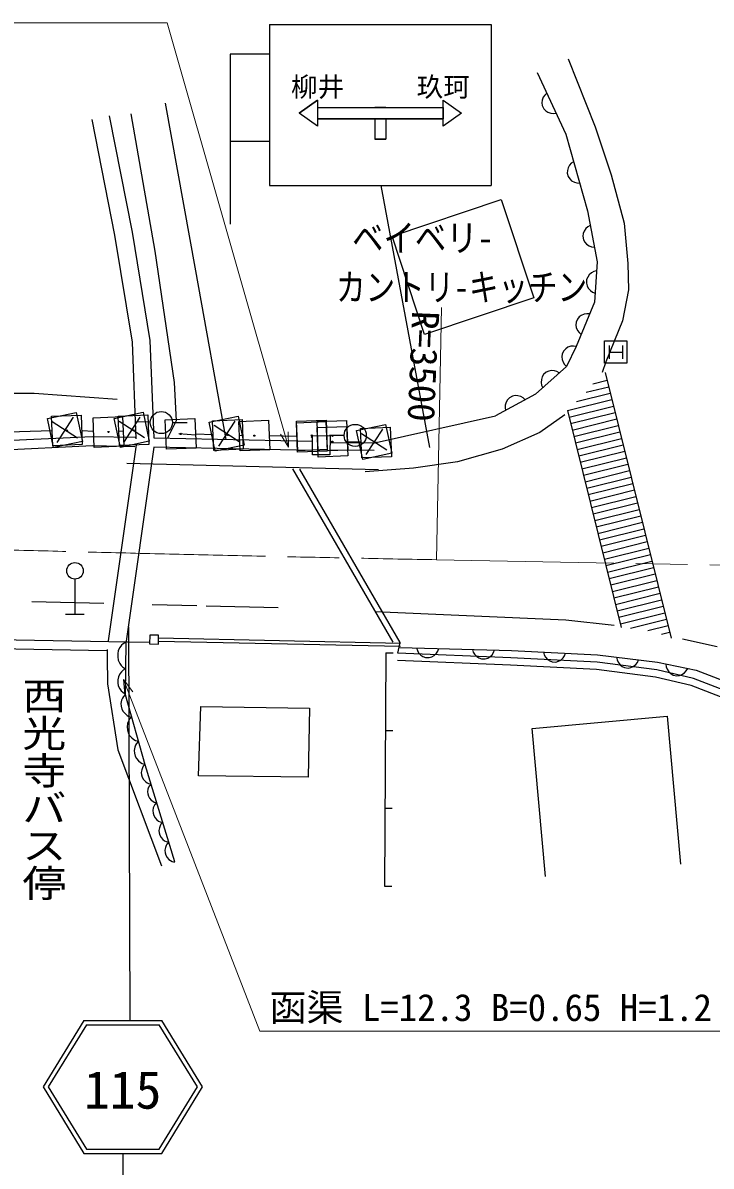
# Model space of a CAD drawing. Units: millimetres, scale not verified. Extents: x 40000 to 680000, y 20000 to 380000.
# Drawn here: x 85266 to 131856, y 242370 to 319691 of the extents above; entities that cross this region are included whole.
import ezdxf
from ezdxf.enums import TextEntityAlignment as Align

# ---------------------------------------------------------------- set-up
doc = ezdxf.new("R2010")
doc.units = ezdxf.units.MM
doc.header["$LTSCALE"] = 1000
doc.linetypes.add('CHAIN', pattern=[18.5, 12, -1.5, 3.5, -1.5])
for name, color, linetype, lineweight in [('M-BGD', 7, 'Continuous', 25), ('M-BGD-EXST', 7, 'Continuous', 25), ('M-BMK', 2, 'CHAIN', 13), ('M-BMK-ROW', 30, 'Continuous', 25), ('M-STR-HTXT', 7, 'Continuous', 13), ('M-STR-STRC', 7, 'Continuous', 25)]:
    doc.layers.add(name, color=color, linetype=linetype, lineweight=lineweight)
doc.layers.add('M-BMK-HTXT', color=7, linetype='Continuous')
doc.styles.add('@ＭＳ ゴシック', font='')
doc.styles.add('ＭＳ ゴシック', font='')
doc.styles.get('@ＭＳ ゴシック').set_extended_font_data('@MS Gothic')
doc.styles.get('ＭＳ ゴシック').set_extended_font_data('MS Gothic')

msp = doc.modelspace()

# ---------------------------------------------------------------- linework, layer by layer
at = {"layer": 'M-BGD'}
for p, q in [((122167, 317267), (124013, 312653)), ((120075, 316345), (122017, 312167)), ((120592, 314806), (120494, 314661)), ((120730, 314936), (120592, 314806)), ((96966, 302916), (94923, 314255)), ((120421, 314462), (120403, 314288)), ((120403, 314288), (120424, 314099)), ((120494, 314661), (120421, 314462)), ((120424, 314099), (120526, 313882)), ((91503, 305323), (89951, 313165)), ((92684, 305536), (91128, 313398)), ((92582, 313531), (94190, 304257)), ((120526, 313882), (120656, 313744)), ((120656, 313744), (120801, 313646)), ((120801, 313646), (121000, 313573)), ((121000, 313573), (121174, 313555)), ((121174, 313555), (121362, 313576)), ((124013, 312653), (125089, 309424)), ((122017, 312167), (123488, 306989)), ((122271, 310065), (122168, 309880)), ((122391, 310193), (122271, 310065)), ((122548, 310300), (122391, 310193)), ((122122, 309711), (122114, 309522)), ((122114, 309522), (122179, 309291)), ((122168, 309880), (122122, 309711)), ((122179, 309291), (122286, 309134)), ((125089, 309424), (125961, 306143)), ((122286, 309134), (122414, 309014)), ((122414, 309014), (122599, 308911)), ((122599, 308911), (122768, 308865)), ((122768, 308865), (122958, 308857)), ((110254, 305267), (117652, 307747)), ((117652, 307747), (119854, 301095)), ((123488, 306989), (124135, 303518)), ((93885, 298210), (92684, 305536)), ((123196, 305444), (123170, 305256)), ((123257, 305608), (123196, 305444)), ((123377, 305783), (123257, 305608)), ((123508, 305899), (123377, 305783)), ((123674, 305991), (123508, 305899)), ((125961, 306143), (126217, 303426)), ((92689, 298089), (91503, 305323)), ((112455, 298615), (110254, 305267)), ((123170, 305256), (123214, 305020)), ((123214, 305020), (123306, 304854)), ((123306, 304854), (123422, 304723)), ((123422, 304723), (123597, 304603)), ((94190, 304257), (95507, 295359)), ((123597, 304603), (123761, 304542)), ((123761, 304542), (123949, 304516)), ((124135, 303518), (123959, 300811)), ((126217, 303426), (126268, 301631)), ((99018, 291513), (96966, 302916)), ((123498, 302501), (123426, 302325)), ((123597, 302645), (123498, 302501)), ((123757, 302785), (123597, 302645)), ((123912, 302865), (123757, 302785)), ((124096, 302913), (123912, 302865)), ((123426, 302325), (123411, 302086)), ((123411, 302086), (123459, 301902)), ((123459, 301902), (123539, 301747)), ((123539, 301747), (123679, 301587)), ((123679, 301587), (123823, 301488)), ((126268, 301631), (125858, 299529)), ((119854, 301095), (112455, 298615)), ((123959, 300811), (122723, 297810)), ((123823, 301488), (123998, 301416)), ((123437, 300017), (123264, 299991)), ((123627, 300004), (123437, 300017)), ((122713, 299440), (122700, 299250)), ((122700, 299250), (122726, 299077)), ((122804, 299662), (122713, 299440)), ((122928, 299805), (122804, 299662)), ((123069, 299910), (122928, 299805)), ((123264, 299991), (123069, 299910)), ((125858, 299529), (124730, 296761)), ((122726, 299077), (122807, 298882)), ((122807, 298882), (122912, 298741)), ((122912, 298741), (123055, 298617)), ((92946, 291558), (92689, 298089)), ((94145, 291606), (93885, 298210)), ((122161, 297747), (122015, 297650)), ((122723, 297810), (122076, 296457)), ((122361, 297817), (122161, 297747)), ((122535, 297834), (122361, 297817)), ((122723, 297810), (122535, 297834)), ((121779, 297297), (121756, 297109)), ((121756, 297109), (121772, 296935)), ((121772, 296935), (121843, 296735)), ((121883, 297514), (121779, 297297)), ((122015, 297650), (121883, 297514)), ((122076, 296457), (119958, 294574)), ((120862, 296141), (120688, 296066)), ((121034, 296173), (120862, 296141)), ((121246, 296161), (121034, 296173)), ((121413, 296108), (121246, 296161)), ((121843, 296735), (121940, 296589)), ((121940, 296589), (122076, 296457)), ((124730, 296761), (124474, 296043)), ((120362, 295575), (120349, 295364)), ((120414, 295742), (120362, 295575)), ((120509, 295907), (120414, 295742)), ((120688, 296066), (120509, 295907)), ((121577, 296014), (121413, 296108)), ((123851, 295283), (124813, 295522)), ((124681, 296052), (129151, 278066)), ((86023, 294633), (73666, 294559)), ((91640, 294222), (86023, 294633)), ((95507, 295359), (95639, 292767)), ((120349, 295364), (120382, 295192)), ((120382, 295192), (120456, 295017)), ((122742, 294080), (125030, 294648)), ((123387, 294704), (124922, 295085)), ((119958, 294574), (117251, 293103)), ((117920, 293842), (117912, 293667)), ((117980, 294045), (117920, 293842)), ((118069, 294196), (117980, 294045)), ((118198, 294335), (118069, 294196)), ((118409, 294449), (118198, 294335)), ((118596, 294483), (118409, 294449)), ((118771, 294475), (118596, 294483)), ((118974, 294415), (118771, 294475)), ((119125, 294326), (118974, 294415)), ((119263, 294197), (119125, 294326)), ((122130, 293464), (125139, 294212)), ((108988, 291261), (117251, 293103)), ((117912, 293667), (117945, 293480)), ((121962, 293173), (120270, 291994)), ((122130, 293464), (125774, 278803)), ((122130, 293464), (125774, 278803)), ((122239, 293027), (125247, 293775)), ((122239, 293027), (125247, 293775)), ((122347, 292591), (125356, 293338)), ((93888, 292677), (92888, 292700)), ((95639, 292767), (95054, 291607)), ((95388, 292660), (96388, 292660)), ((122456, 292154), (125464, 292902)), ((122564, 291717), (125573, 292465)), ((89964, 291696), (75972, 291029)), ((92865, 291639), (89964, 291696)), ((104862, 291382), (94145, 291606)), ((104863, 290484), (104878, 291784)), ((104878, 291784), (106059, 291771)), ((107012, 291788), (106012, 291788)), ((106059, 291771), (106045, 290471)), ((120270, 291994), (117707, 290866)), ((122673, 291280), (125681, 292028)), ((122781, 290844), (125790, 291591)), ((89972, 291076), (75957, 290408)), ((92853, 291019), (89972, 291076)), ((92945, 291156), (91038, 277887)), ((94132, 290986), (92226, 277716)), ((104849, 290762), (94132, 290986)), ((109057, 290761), (106047, 290792)), ((109062, 291261), (106053, 291292)), ((117707, 290866), (114683, 289994)), ((122890, 290407), (125898, 291155)), ((106045, 290471), (104863, 290484)), ((114683, 289994), (111709, 289584)), ((122999, 289970), (126007, 290718)), ((123107, 289534), (126116, 290281)), ((109334, 289473), (92299, 289885)), ((110340, 277799), (103541, 289529)), ((110809, 277787), (104012, 289514)), ((111709, 289584), (108428, 289328)), ((123216, 289097), (126224, 289845)), ((123324, 288660), (126333, 289408)), ((123433, 288223), (126441, 288971)), ((123541, 287787), (126550, 288534)), ((123650, 287350), (126658, 288098)), ((123758, 286913), (126767, 287661)), ((123867, 286477), (126875, 287224)), ((123975, 286040), (126984, 286788)), ((124084, 285603), (127092, 286351)), ((124192, 285166), (127201, 285914)), ((124301, 284730), (127309, 285477)), ((124409, 284293), (127418, 285041)), ((124518, 283856), (127526, 284604)), ((124627, 283420), (127635, 284167)), ((124735, 282983), (127744, 283731)), ((124844, 282546), (127852, 283294)), ((124952, 282109), (127961, 282857)), ((125061, 281673), (128069, 282420)), ((88794, 282070), (88794, 279690)), ((125169, 281236), (128178, 281984)), ((125278, 280799), (128286, 281547)), ((125386, 280363), (128395, 281110)), ((90744, 280417), (85874, 280535)), ((97052, 280268), (94017, 280340)), ((102543, 280129), (97679, 280251)), ((125495, 279926), (128503, 280673)), ((125603, 279489), (128612, 280237)), ((88164, 279690), (89424, 279690)), ((125712, 279052), (128720, 279800)), ((126408, 278762), (128829, 279363)), ((127579, 278589), (128937, 278927)), ((128503, 278355), (129046, 278490)), ((90953, 277211), (69980, 277602)), ((92347, 277808), (69999, 278193)), ((91949, 277598), (91839, 277455)), ((92058, 277704), (91949, 277598)), ((92239, 277810), (92058, 277704)), ((92239, 277810), (92197, 274277)), ((93836, 277776), (92347, 277808)), ((93855, 278291), (93839, 277695)), ((93839, 277695), (94439, 277679)), ((94455, 278275), (93855, 278291)), ((94439, 277679), (94455, 278275)), ((110829, 277503), (94443, 277862)), ((110834, 277723), (94448, 278082)), ((110658, 277062), (110809, 277787)), ((90984, 277311), (90970, 276811)), ((90970, 276811), (90992, 274983)), ((91690, 277025), (91687, 276809)), ((91729, 277240), (91690, 277025)), ((91839, 277455), (91729, 277240)), ((109834, 277096), (109746, 261314)), ((109834, 277096), (110334, 277094)), ((118304, 276743), (110658, 277062)), ((110775, 277452), (118341, 277251)), ((111917, 277422), (111972, 277240)), ((111972, 277240), (112058, 277088)), ((112058, 277088), (112204, 276934)), ((112204, 276934), (112351, 276840)), ((112351, 276840), (112530, 276775)), ((112770, 276769), (112951, 276824)), ((112951, 276824), (113104, 276910)), ((113104, 276910), (113258, 277056)), ((113258, 277056), (113351, 277204)), ((113351, 277204), (113416, 277382)), ((115699, 277321), (115755, 277140)), ((115755, 277140), (115841, 276988)), ((115841, 276988), (115987, 276834)), ((115987, 276834), (116134, 276740)), ((116734, 276724), (116886, 276810)), ((116886, 276810), (117040, 276956)), ((117040, 276956), (117134, 277103)), ((117134, 277103), (117199, 277282)), ((118341, 277251), (124171, 276950)), ((120507, 277139), (120557, 276956)), ((120557, 276956), (120639, 276802)), ((121838, 276740), (121935, 276885)), ((121935, 276885), (122005, 277062)), ((124171, 276950), (128225, 276447)), ((91687, 276809), (91721, 276592)), ((91721, 276592), (91826, 276375)), ((91826, 276375), (91932, 276230)), ((91932, 276230), (92039, 276120)), ((92039, 276120), (92218, 276010)), ((118283, 276243), (110637, 276562)), ((112530, 276775), (112770, 276769)), ((116134, 276740), (116313, 276675)), ((116313, 276675), (116552, 276669)), ((116552, 276669), (116734, 276724)), ((124100, 275961), (118283, 276243)), ((124145, 276460), (118304, 276743)), ((120639, 276802), (120782, 276644)), ((120782, 276644), (120927, 276547)), ((120927, 276547), (121103, 276477)), ((121103, 276477), (121343, 276465)), ((121343, 276465), (121526, 276516)), ((121526, 276516), (121680, 276598)), ((121680, 276598), (121838, 276740)), ((128180, 275929), (124145, 276460)), ((125454, 276791), (125491, 276605)), ((125491, 276605), (125562, 276445)), ((125562, 276445), (125692, 276277)), ((125692, 276277), (125830, 276170)), ((125830, 276170), (126001, 276088)), ((126001, 276088), (126240, 276058)), ((126240, 276058), (126426, 276096)), ((126426, 276096), (126586, 276167)), ((126586, 276167), (126753, 276297)), ((126753, 276297), (126861, 276435)), ((126861, 276435), (126942, 276606)), ((128225, 276447), (130839, 275911)), ((128797, 276330), (128820, 276141)), ((128820, 276141), (128878, 275976)), ((91699, 275269), (91696, 275065)), ((91735, 275472), (91699, 275269)), ((91840, 275675), (91735, 275472)), ((91943, 275810), (91840, 275675)), ((92047, 275910), (91943, 275810)), ((92218, 276010), (92047, 275910)), ((128091, 275436), (124100, 275961)), ((130510, 274879), (128091, 275436)), ((130658, 275358), (128180, 275929)), ((128878, 275976), (128995, 275799)), ((128995, 275799), (129124, 275681)), ((129124, 275681), (129288, 275586)), ((129288, 275586), (129523, 275538)), ((129523, 275538), (129711, 275560)), ((129711, 275560), (129876, 275618)), ((129876, 275618), (130053, 275735)), ((130053, 275735), (130172, 275864)), ((130172, 275864), (130267, 276028)), ((134269, 273942), (130658, 275358)), ((130839, 275911), (134424, 274537)), ((90992, 274983), (91698, 270536)), ((91696, 275065), (91728, 274860)), ((91728, 274860), (91827, 274655)), ((91827, 274655), (91928, 274518)), ((91928, 274518), (92028, 274414)), ((134043, 273493), (130510, 274879)), ((91944, 273873), (91904, 273663)), ((92002, 274023), (91944, 273873)), ((92069, 274141), (92002, 274023)), ((92028, 274414), (92197, 274310)), ((92197, 274277), (92069, 274141)), ((92197, 274277), (93527, 269539)), ((91904, 273663), (91925, 273469)), ((91925, 273469), (91977, 273284)), ((91977, 273284), (92060, 273108)), ((92060, 273108), (92204, 272949)), ((92204, 272949), (92331, 272852)), ((97157, 268775), (97316, 273463)), ((97316, 273463), (104665, 273332)), ((104665, 273332), (104588, 268671)), ((92361, 272308), (92318, 272084)), ((92331, 272852), (92449, 272785)), ((92422, 272466), (92361, 272308)), ((92493, 272592), (92422, 272466)), ((92449, 272785), (92629, 272736)), ((92629, 272736), (92493, 272592)), ((119746, 271979), (128871, 272810)), ((128871, 272810), (129787, 262786)), ((92318, 272084), (92340, 271878)), ((92340, 271878), (92396, 271682)), ((92396, 271682), (92483, 271495)), ((92483, 271495), (92637, 271326)), ((109804, 271836), (110304, 271833)), ((120651, 261951), (119746, 271979)), ((92637, 271326), (92772, 271222)), ((92772, 271222), (92897, 271152)), ((92836, 270696), (92796, 270485)), ((92894, 270845), (92836, 270696)), ((92961, 270964), (92894, 270845)), ((92897, 271152), (93089, 271100)), ((93089, 271100), (92961, 270964)), ((91698, 270536), (94649, 262681)), ((92796, 270485), (92817, 270292)), ((92817, 270292), (92869, 270107)), ((92869, 270107), (92951, 269931)), ((92951, 269931), (93096, 269772)), ((93096, 269772), (93223, 269675)), ((93223, 269675), (93341, 269608)), ((93313, 269181), (93282, 268996)), ((93361, 269313), (93313, 269181)), ((93341, 269608), (93521, 269559)), ((93417, 269418), (93361, 269313)), ((93527, 269539), (93417, 269418)), ((93527, 269539), (95522, 262972)), ((93282, 268996), (93304, 268827)), ((93304, 268827), (93353, 268667)), ((93353, 268667), (93428, 268514)), ((93428, 268514), (93558, 268378)), ((93558, 268378), (93671, 268295)), ((104588, 268671), (97157, 268775)), ((93671, 268295), (93775, 268239)), ((93736, 267867), (93706, 267695)), ((93706, 267695), (93727, 267539)), ((93727, 267539), (93772, 267389)), ((93780, 267990), (93736, 267867)), ((93775, 268239), (93934, 268199)), ((93832, 268087), (93780, 267990)), ((93934, 268199), (93832, 268087)), ((93772, 267389), (93842, 267248)), ((93842, 267248), (93962, 267121)), ((93962, 267121), (94067, 267044)), ((94067, 267044), (94165, 266992)), ((94202, 266834), (94146, 266730)), ((94165, 266992), (94312, 266955)), ((94312, 266955), (94202, 266834)), ((94098, 266598), (94067, 266413)), ((94067, 266413), (94089, 266244)), ((94089, 266244), (94138, 266083)), ((94146, 266730), (94098, 266598)), ((94138, 266083), (94213, 265931)), ((109775, 266575), (110275, 266572)), ((94213, 265931), (94342, 265794)), ((94342, 265794), (94455, 265711)), ((94455, 265711), (94560, 265656)), ((94505, 265258), (94474, 265073)), ((94553, 265390), (94505, 265258)), ((94609, 265495), (94553, 265390)), ((94560, 265656), (94719, 265616)), ((94719, 265616), (94609, 265495)), ((94474, 265073), (94496, 264904)), ((94496, 264904), (94545, 264744)), ((94545, 264744), (94620, 264591)), ((94620, 264591), (94749, 264455)), ((94749, 264455), (94862, 264372)), ((94862, 264372), (94967, 264316)), ((94912, 263919), (94881, 263734)), ((94881, 263734), (94903, 263565)), ((94960, 264050), (94912, 263919)), ((95016, 264155), (94960, 264050)), ((94967, 264316), (95126, 264276)), ((95126, 264276), (95016, 264155)), ((94903, 263565), (94952, 263404)), ((94952, 263404), (95027, 263251)), ((95027, 263251), (95156, 263115)), ((95156, 263115), (95269, 263032)), ((95269, 263032), (95374, 262976)), ((95374, 262976), (95532, 262937)), ((109746, 261314), (110246, 261311))]:
    msp.add_line(p, q, dxfattribs=at)
for centre, radius in [((94638, 292660), 750), ((107762, 291788), 750), ((88794, 282630), 560)]:
    msp.add_circle(centre, radius, dxfattribs=at)
at = {"layer": 'M-BGD-EXST'}
for p, q in [((124647, 296678), (124647, 298178)), ((124647, 298178), (126147, 298178)), ((124947, 297878), (124947, 296978)), ((125847, 297878), (125847, 296978)), ((126147, 298178), (126147, 296678)), ((124947, 297428), (125847, 297428)), ((126147, 296678), (124647, 296678))]:
    msp.add_line(p, q, dxfattribs=at)
at = {"layer": 'M-BMK'}
msp.add_line((113268, 283381), (134832, 282977), dxfattribs=at)
msp.add_arc((178915, 3782765), 3500000, 268.23628, 268.92528, dxfattribs=at)
at = {"layer": 'M-BMK-ROW'}
for p, q in [((86928, 292928), (88884, 293345)), ((87205, 293087), (89203, 293168)), ((87285, 291089), (87205, 293087)), ((88884, 293345), (89300, 291388)), ((89203, 293168), (89284, 291169)), ((90023, 292980), (92021, 293061)), ((91452, 292939), (93408, 293355)), ((91722, 293097), (93720, 293178)), ((91802, 291099), (91722, 293097)), ((92021, 293061), (92102, 291062)), ((93408, 293355), (93825, 291399)), ((93720, 293178), (93800, 291179)), ((97876, 292679), (99832, 293096)), ((99832, 293096), (100248, 291139)), ((87344, 290972), (86928, 292928)), ((88968, 291604), (87260, 292713)), ((88668, 293013), (87559, 291304)), ((90103, 290982), (90023, 292980)), ((91868, 290983), (91452, 292939)), ((93492, 291615), (91784, 292723)), ((93193, 293023), (92084, 291315)), ((94910, 292850), (96908, 292930)), ((94990, 290852), (94910, 292850)), ((96908, 292930), (96989, 290932)), ((98292, 290723), (97876, 292679)), ((98108, 292776), (100107, 292857)), ((98189, 290778), (98108, 292776)), ((99916, 291355), (98208, 292464)), ((99616, 292763), (98508, 291055)), ((99897, 292735), (101895, 292815)), ((99977, 290737), (99897, 292735)), ((100107, 292857), (100187, 290858)), ((101895, 292815), (101976, 290817)), ((103787, 292650), (105785, 292731)), ((103867, 290652), (103787, 292650)), ((103789, 292750), (105788, 292831)), ((103870, 290752), (103789, 292750)), ((105177, 292321), (107176, 292401)), ((105258, 290323), (105177, 292321)), ((105186, 292721), (107184, 292801)), ((105266, 290723), (105186, 292721)), ((105785, 292731), (105866, 290732)), ((105788, 292831), (105868, 290832)), ((107176, 292401), (107256, 290403)), ((107184, 292801), (107264, 290803)), ((107861, 292122), (109817, 292538)), ((108131, 292261), (110129, 292341)), ((109817, 292538), (110233, 290582)), ((110129, 292341), (110209, 290343)), ((87245, 292097), (76982, 291771)), ((90060, 292059), (89246, 292090)), ((91763, 292069), (92060, 292090)), ((96953, 291813), (95835, 291900)), ((98146, 291840), (96951, 291868)), ((99935, 291799), (100150, 291794)), ((103825, 291713), (101938, 291754)), ((105223, 291783), (105830, 291770)), ((108277, 290165), (107861, 292122)), ((108211, 290263), (108131, 292261)), ((109901, 290797), (108193, 291906)), ((109601, 292206), (108493, 290498)), ((89284, 291169), (87285, 291089)), ((89300, 291388), (87344, 290972)), ((92102, 291062), (90103, 290982)), ((93800, 291179), (91802, 291099)), ((93825, 291399), (91868, 290983)), ((96989, 290932), (94990, 290852)), ((100187, 290858), (98189, 290778)), ((100248, 291139), (98292, 290723)), ((101976, 290817), (99977, 290737)), ((105866, 290732), (103867, 290652)), ((105868, 290832), (103870, 290752)), ((107264, 290803), (105266, 290723)), ((108168, 291322), (107218, 291342)), ((107256, 290403), (105258, 290323)), ((110209, 290343), (108211, 290263)), ((110233, 290582), (108277, 290165))]:
    msp.add_line(p, q, dxfattribs=at)
for centre in [(88244, 292128), (91062, 292021), (92761, 292138), (95949, 291891), (99148, 291817), (100936, 291776), (104826, 291691), (104829, 291791), (106225, 291762), (106217, 291362), (109170, 291302)]:
    msp.add_circle(centre, 40, dxfattribs=at)
at = {"layer": 'M-STR-HTXT'}
for p, q in [((95041, 319691), (69691, 319691)), ((103239, 290997), (95041, 319691)), ((113268, 283381), (113597, 300433)), ((103239, 290997), (102695, 291882)), ((103233, 292036), (103239, 290997)), ((92180, 274250), (92080, 275284)), ((92080, 275284), (92703, 274453)), ((92080, 275284), (101303, 251487)), ((101303, 251487), (132653, 251487))]:
    msp.add_line(p, q, dxfattribs=at)
at = {"layer": 'M-STR-STRC'}
for p, q in [((101968, 319580), (101968, 308699)), ((101968, 319580), (116968, 319580)), ((116968, 319580), (116968, 308699)), ((101968, 317581), (99296, 317581)), ((99296, 317581), (99296, 306081)), ((105218, 314459), (103968, 313584)), ((103968, 313584), (105218, 314459)), ((105218, 314459), (105218, 313959)), ((105218, 314459), (105218, 312709)), ((105218, 313959), (109093, 313959)), ((105218, 313959), (105218, 313209)), ((105218, 313959), (105218, 313209)), ((105218, 313959), (113718, 313959)), ((109093, 313959), (109843, 313959)), ((109843, 313959), (109093, 313959)), ((109843, 313959), (113718, 313959)), ((113718, 313959), (113718, 314459)), ((113718, 314459), (114968, 313584)), ((113718, 312709), (113718, 314459)), ((113718, 314459), (114968, 313584)), ((113718, 313959), (113718, 313209)), ((113718, 313959), (113718, 313209)), ((105218, 312709), (103968, 313584)), ((105218, 312709), (103968, 313584)), ((109093, 313209), (105218, 313209)), ((105218, 313209), (105218, 312709)), ((105218, 313209), (113718, 313209)), ((109093, 313209), (109843, 313209)), ((109093, 313209), (109093, 311834)), ((109843, 313209), (109093, 313209)), ((109843, 313209), (109843, 311834)), ((113718, 313209), (109843, 313209)), ((114968, 313584), (113718, 312709)), ((114968, 313584), (113718, 312709)), ((113718, 312709), (113718, 313209)), ((101968, 311660), (99296, 311660)), ((109843, 311834), (109093, 311834)), ((109093, 311834), (109843, 311834)), ((101968, 308699), (116968, 308699)), ((109501, 308699), (112790, 290974)), ((109095, 279879), (122013, 279315)), ((122013, 279315), (125294, 278956)), ((92420, 278839), (92504, 252224)), ((129908, 278033), (132266, 277521)), ((89396, 252224), (86632, 247724)), ((89396, 252224), (94668, 252224)), ((97432, 247724), (94668, 252224)), ((89564, 251924), (86984, 247724)), ((89564, 251924), (94500, 251924)), ((97080, 247724), (94500, 251924)), ((86632, 247724), (89396, 243224)), ((86984, 247724), (89564, 243524)), ((94500, 243524), (97080, 247724)), ((94668, 243224), (97432, 247724)), ((89396, 243224), (94668, 243224)), ((89564, 243524), (94500, 243524)), ((92032, 243224), (92032, 241224))]:
    msp.add_line(p, q, dxfattribs=at)

# ---------------------------------------------------------------- texts
at = {"layer": 'M-BGD', "style": 'ＭＳ ゴシック'}
for s, width, p in [('ベイベリ-', 0.85, (107549, 303678)), ('カントリ-キッチン', 0.8, (106463, 300349))]:
    msp.add_text(s, height=1833, dxfattribs=dict(at, width=width)).set_placement(p, align=Align.BOTTOM_LEFT)
at = {"layer": 'M-BMK-HTXT', "style": '@ＭＳ ゴシック', "width": 0.85}
msp.add_text('西光寺バス停', height=2185, rotation=270, dxfattribs=at).set_placement((86681, 275470), align=Align.MIDDLE_LEFT)
at = {"layer": 'M-STR-HTXT', "style": 'ＭＳ ゴシック'}
msp.add_text('R=3500', height=1833, rotation=267.644, dxfattribs=at).set_placement((111077, 300260), align=Align.BOTTOM_LEFT)
msp.add_text('函渠 L=12.3 B=0.65 H=1.2', height=1833, dxfattribs=at).set_placement((101970, 251635), align=Align.BOTTOM_LEFT)
at = {"layer": 'M-STR-STRC', "style": 'ＭＳ ゴシック'}
for s, height, p in [('柳井', 1320, (103418, 314306)), ('玖珂', 1320, (111918, 314306)), ('115', 2566, (89407, 245482))]:
    msp.add_text(s, height=height, dxfattribs=at).set_placement(p, align=Align.BOTTOM_LEFT)

doc.saveas('drawing.dxf')
